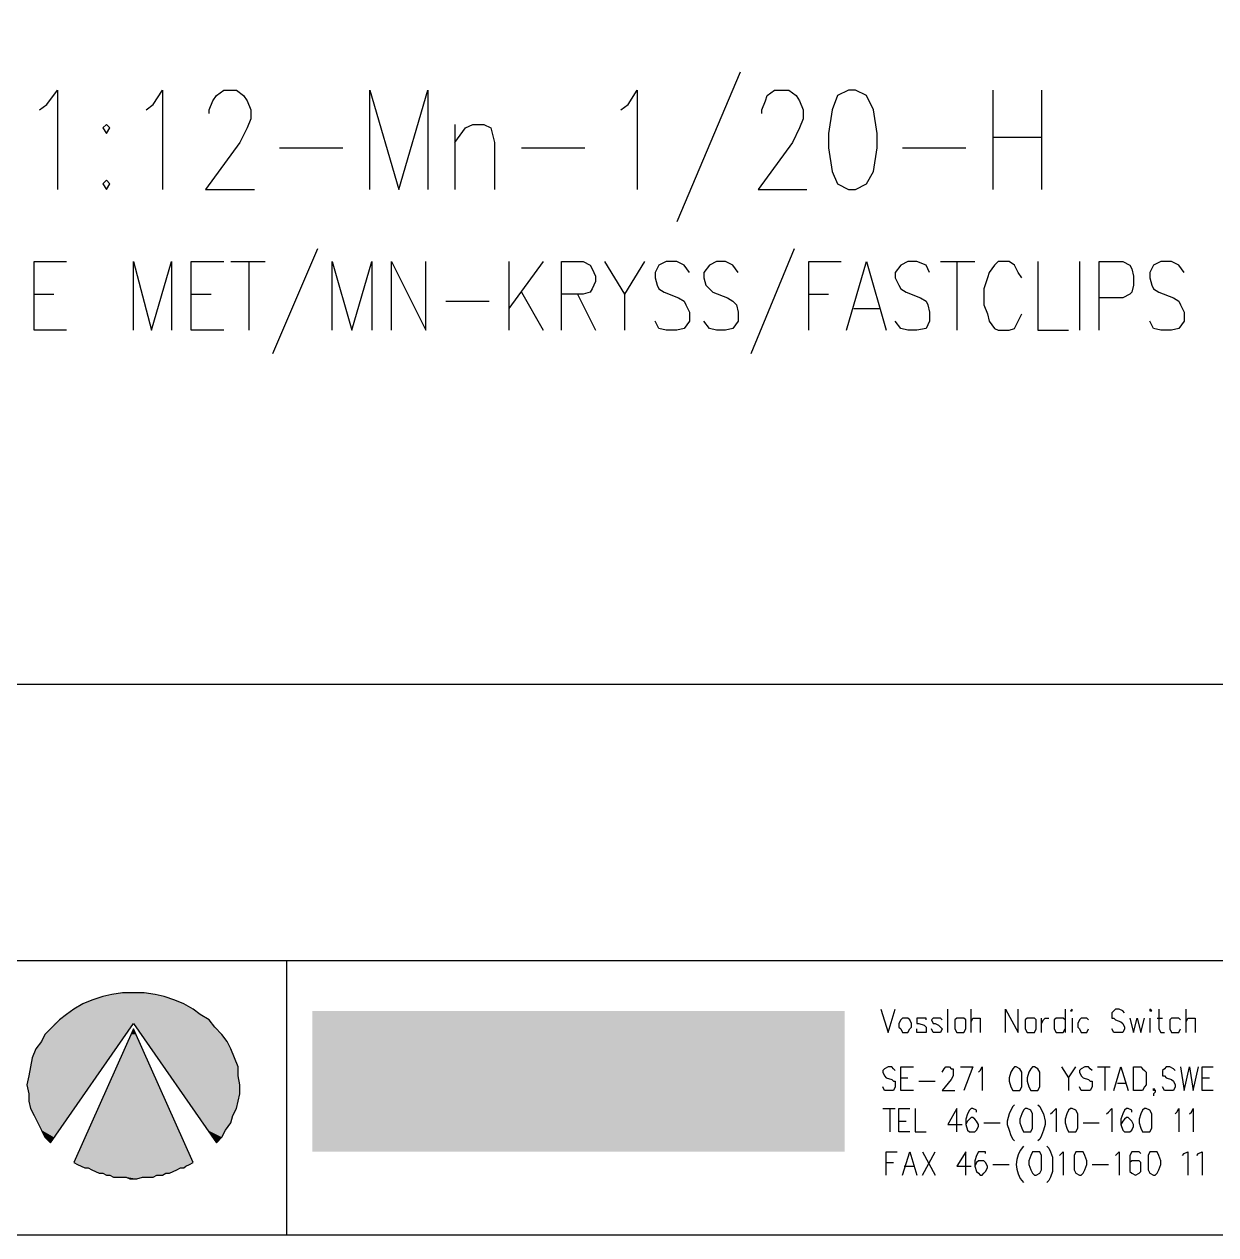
# Model space of a CAD drawing. Header units: millimetres. Extents: x -45 to 90, y -17 to 16.
# Drawn here: x 82.503 to 85.528, y -6.207 to -3.133 of the extents above; entities that cross this region are included whole.
import ezdxf

# ---------------------------------------------------------------- set-up
doc = ezdxf.new("R2010")
doc.units = ezdxf.units.MM
doc.layers.add('PDF_Geometry', color=7, linetype='Continuous')
doc.layers.add('PDF_Solid Fills', color=7, linetype='Continuous')

msp = doc.modelspace()

# ---------------------------------------------------------------- linework, layer by layer
at = {"layer": 'PDF_Geometry', "lineweight": 25}
for points in [[(-44.1267, 7.6371), (-44.1267, -6.2069), (89.3766, -6.2069), (89.3766, 7.6371)], [(84.5953, -3.3004), (84.5678, -3.3143), (84.5541, -3.351), (84.5449, -3.4106), (84.5449, -3.4473), (84.5541, -3.5069), (84.5678, -3.5389), (84.5953, -3.5527), (84.6137, -3.5527), (84.6412, -3.5389), (84.6595, -3.5069), (84.6687, -3.4473), (84.6687, -3.4106), (84.6595, -3.351), (84.6412, -3.3143), (84.6137, -3.3004)], [(82.7113, -3.3877), (82.7021, -3.3968), (82.7113, -3.4106), (82.7204, -3.3968)], [(82.7113, -3.5296), (82.7021, -3.5389), (82.7113, -3.5527), (82.7204, -3.5389)], [(83.0367, -5.7577), (83.0276, -5.7347), (83.0182, -5.7164), (83.0046, -5.6981), (82.9863, -5.6797), (82.9726, -5.6614), (82.9496, -5.6476), (82.9313, -5.6339), (82.9084, -5.6201), (82.8855, -5.611), (82.858, -5.6018), (82.835, -5.5972), (82.8075, -5.5924), (82.78, -5.5924), (82.7525, -5.5924), (82.725, -5.5972), (82.7021, -5.6018), (82.6744, -5.611), (82.6517, -5.6201), (82.6287, -5.6339), (82.6104, -5.6476), (82.5921, -5.6614), (82.5737, -5.6797), (82.5554, -5.6981), (82.5462, -5.7164), (82.5325, -5.7347), (82.5233, -5.7577), (82.5187, -5.7806), (82.5141, -5.8035), (82.5096, -5.8264), (82.5141, -5.8493), (82.5141, -5.8677), (82.5187, -5.886), (82.5279, -5.9043), (82.5371, -5.9227), (82.5462, -5.941), (82.5554, -5.9594), (82.5692, -5.9731), (82.78, -5.6706), (82.9909, -5.9731), (83.0046, -5.9594), (83.0138, -5.941), (83.0276, -5.9227), (83.0321, -5.9043), (83.0413, -5.886), (83.0459, -5.8677), (83.0505, -5.8493), (83.0505, -5.8264), (83.0459, -5.8035), (83.0459, -5.7806)], [(85.1592, -5.6385), (85.1638, -5.6385), (85.1638, -5.6339)], [(85.3609, -5.6385), (85.3655, -5.6385), (85.3609, -5.6339)], [(82.78, -5.6843), (82.6287, -6.0235), (82.6379, -6.0281), (82.6471, -6.0327), (82.6563, -6.0373), (82.6654, -6.0373), (82.6744, -6.0419), (82.6838, -6.0465), (82.6929, -6.0508), (82.7021, -6.0508), (82.7113, -6.0556), (82.7204, -6.0556), (82.7296, -6.0602), (82.7388, -6.0602), (82.7479, -6.0602), (82.7617, -6.0602), (82.7709, -6.0648), (82.78, -6.0648), (82.789, -6.0648), (82.8029, -6.0602), (82.8121, -6.0602), (82.8213, -6.0602), (82.8304, -6.0602), (82.8396, -6.0556), (82.8534, -6.0556), (82.8625, -6.0508), (82.8717, -6.0508), (82.8809, -6.0465), (82.89, -6.0419), (82.8992, -6.0373), (82.9084, -6.0373), (82.913, -6.0327), (82.9221, -6.0281), (82.9313, -6.0235)], [(84.7373, -5.6568), (84.7329, -5.6568), (84.7283, -5.6614), (84.7237, -5.6706), (84.7237, -5.6797), (84.7283, -5.6843), (84.7329, -5.6935), (84.7373, -5.6935), (84.742, -5.6935), (84.7466, -5.6935), (84.7512, -5.6843), (84.7558, -5.6797), (84.7558, -5.6706), (84.7512, -5.6614), (84.7466, -5.6568), (84.742, -5.6568)], [(84.875, -5.6568), (84.8704, -5.6568), (84.8658, -5.6614), (84.8658, -5.6706), (84.8658, -5.6797), (84.8658, -5.6843), (84.8704, -5.6935), (84.875, -5.6935), (84.8841, -5.6935), (84.8887, -5.6935), (84.8933, -5.6843), (84.8933, -5.6797), (84.8933, -5.6706), (84.8933, -5.6614), (84.8887, -5.6568), (84.8841, -5.6568)], [(85.0537, -5.6568), (85.0492, -5.6568), (85.0446, -5.6614), (85.0446, -5.6706), (85.0446, -5.6797), (85.0446, -5.6843), (85.0492, -5.6935), (85.0537, -5.6935), (85.0629, -5.6935), (85.0675, -5.6935), (85.0721, -5.6843), (85.0721, -5.6797), (85.0721, -5.6706), (85.0721, -5.6614), (85.0675, -5.6568), (85.0629, -5.6568)], [(85.0171, -5.7806), (85.0125, -5.7852), (85.0079, -5.7943), (85.0033, -5.8081), (85.0033, -5.8172), (85.0079, -5.831), (85.0125, -5.8402), (85.0171, -5.8402), (85.0217, -5.8402), (85.0308, -5.8402), (85.0354, -5.831), (85.0354, -5.8172), (85.0354, -5.8081), (85.0354, -5.7943), (85.0308, -5.7852), (85.0217, -5.7806)], [(85.0629, -5.7806), (85.0583, -5.7852), (85.0537, -5.7943), (85.0492, -5.8081), (85.0492, -5.8172), (85.0537, -5.831), (85.0583, -5.8402), (85.0629, -5.8402), (85.0675, -5.8402), (85.0767, -5.8402), (85.0811, -5.831), (85.0811, -5.8172), (85.0811, -5.8081), (85.0811, -5.7943), (85.0767, -5.7852), (85.0675, -5.7806)], [(85.3196, -5.8402), (85.3196, -5.7806), (85.338, -5.7806), (85.3425, -5.7852), (85.3471, -5.7897), (85.3517, -5.7943), (85.3517, -5.8035), (85.3517, -5.8172), (85.3517, -5.8264), (85.3471, -5.831), (85.3425, -5.8402), (85.338, -5.8402)], [(85.0446, -5.886), (85.04, -5.8906), (85.0354, -5.8998), (85.0308, -5.9135), (85.0308, -5.9227), (85.0354, -5.9362), (85.04, -5.9456), (85.0446, -5.9456), (85.0492, -5.9456), (85.0583, -5.9456), (85.0629, -5.9362), (85.0629, -5.9227), (85.0629, -5.9135), (85.0629, -5.8998), (85.0583, -5.8906), (85.0492, -5.886)], [(85.1592, -5.886), (85.1546, -5.8906), (85.15, -5.8998), (85.1454, -5.9135), (85.1454, -5.9227), (85.15, -5.9362), (85.1546, -5.9456), (85.1592, -5.9456), (85.1638, -5.9456), (85.1729, -5.9456), (85.1775, -5.9362), (85.1775, -5.9227), (85.1775, -5.9135), (85.1775, -5.8998), (85.1729, -5.8906), (85.1638, -5.886)], [(85.3471, -5.886), (85.3425, -5.8906), (85.338, -5.8998), (85.3334, -5.9135), (85.3334, -5.9227), (85.338, -5.9362), (85.3425, -5.9456), (85.3471, -5.9456), (85.3517, -5.9456), (85.3609, -5.9456), (85.3655, -5.9362), (85.3655, -5.9227), (85.3655, -5.9135), (85.3655, -5.8998), (85.3609, -5.8906), (85.3517, -5.886)], [(85.0675, -5.996), (85.0629, -5.996), (85.0583, -6.0052), (85.0537, -6.0189), (85.0537, -6.0281), (85.0583, -6.0419), (85.0629, -6.0508), (85.0675, -6.0556), (85.0721, -6.0556), (85.0811, -6.0508), (85.0858, -6.0419), (85.0858, -6.0281), (85.0858, -6.0189), (85.0858, -6.0052), (85.0811, -5.996), (85.0721, -5.996)], [(85.1821, -5.996), (85.1729, -5.996), (85.1683, -6.0052), (85.1683, -6.0189), (85.1683, -6.0281), (85.1683, -6.0419), (85.1729, -6.0508), (85.1821, -6.0556), (85.1867, -6.0556), (85.1913, -6.0508), (85.1957, -6.0419), (85.2004, -6.0281), (85.2004, -6.0189), (85.1957, -6.0052), (85.1913, -5.996), (85.1867, -5.996)], [(85.3701, -5.996), (85.3609, -5.996), (85.3563, -6.0052), (85.3563, -6.0189), (85.3563, -6.0281), (85.3563, -6.0419), (85.3609, -6.0508), (85.3701, -6.0556), (85.3746, -6.0556), (85.3792, -6.0508), (85.3838, -6.0419), (85.3884, -6.0281), (85.3884, -6.0189), (85.3838, -6.0052), (85.3792, -5.996), (85.3746, -5.996)]]:
    msp.add_lwpolyline(points, close=True, dxfattribs=at)
for points in [[(89.3766, -1.2836), (80.0662, -1.2836), (80.0662, -6.2069), (89.3766, -6.2069), (89.3766, -3.0576)], [(84.3203, -3.2547), (84.1598, -3.6352)], [(82.5416, -3.351), (82.5598, -3.3372), (82.5875, -3.3004), (82.5875, -3.5527)], [(82.8121, -3.351), (82.8304, -3.3372), (82.8534, -3.3004), (82.8534, -3.5527)], [(82.9726, -3.3602), (82.9726, -3.351), (82.9817, -3.3281), (82.9909, -3.3143), (83.0092, -3.3004), (83.0413, -3.3004), (83.0597, -3.3143), (83.0688, -3.3281), (83.078, -3.351), (83.078, -3.3739), (83.0688, -3.3968), (83.0505, -3.4335), (82.9634, -3.5527), (83.0872, -3.5527)], [(83.3805, -3.5527), (83.3805, -3.3004), (83.4539, -3.5527), (83.5272, -3.3004), (83.5272, -3.5527)], [(84.0177, -3.351), (84.0361, -3.3372), (84.059, -3.3004), (84.059, -3.5527)], [(84.3753, -3.3602), (84.3753, -3.351), (84.3845, -3.3281), (84.389, -3.3143), (84.4074, -3.3004), (84.4441, -3.3004), (84.4624, -3.3143), (84.4716, -3.3281), (84.4807, -3.351), (84.4807, -3.3739), (84.4716, -3.3968), (84.4532, -3.4335), (84.3661, -3.5527), (84.4899, -3.5527)], [(84.9621, -3.3004), (84.9621, -3.5527)], [(85.0858, -3.3004), (85.0858, -3.5527)], [(83.596, -3.3877), (83.596, -3.5527)], [(83.596, -3.4335), (83.6235, -3.3968), (83.6418, -3.3877), (83.6693, -3.3877), (83.6877, -3.3968), (83.6968, -3.4335), (83.6968, -3.5527)], [(84.9621, -3.4198), (85.0858, -3.4198)], [(83.1513, -3.4473), (83.3118, -3.4473)], [(83.7656, -3.4473), (83.9261, -3.4473)], [(84.7329, -3.4473), (84.8933, -3.4473)], [(83.2474, -3.704), (83.1328, -3.9698)], [(84.4578, -3.704), (84.3478, -3.9698)], [(82.6104, -3.9103), (82.5279, -3.9103), (82.5279, -3.7361), (82.6104, -3.7361)], [(82.78, -3.9103), (82.78, -3.7361), (82.8259, -3.9103), (82.8763, -3.7361), (82.8763, -3.9103)], [(83.0092, -3.9103), (82.9267, -3.9103), (82.9267, -3.7361), (83.0092, -3.7361)], [(83.0276, -3.7361), (83.1147, -3.7361)], [(83.0734, -3.7361), (83.0734, -3.9103)], [(83.2843, -3.9103), (83.2843, -3.7361), (83.3347, -3.9103), (83.3851, -3.7361), (83.3851, -3.9103)], [(83.4356, -3.9103), (83.4356, -3.7361), (83.5227, -3.9103), (83.5227, -3.7361)], [(83.7335, -3.7361), (83.7335, -3.9103)], [(83.8204, -3.7361), (83.7335, -3.8552)], [(83.8665, -3.9103), (83.8665, -3.7361), (83.9215, -3.7361), (83.9398, -3.7452), (83.9444, -3.7544), (83.9536, -3.7727), (83.9536, -3.7865), (83.9444, -3.8048), (83.9398, -3.814), (83.9215, -3.8186), (83.8665, -3.8186)], [(83.9765, -3.7361), (84.0269, -3.8186), (84.0269, -3.9103)], [(84.0773, -3.7361), (84.0269, -3.8186)], [(84.1919, -3.7636), (84.1782, -3.7452), (84.1598, -3.7361), (84.1323, -3.7361), (84.114, -3.7452), (84.1048, -3.7636), (84.1048, -3.7773), (84.1094, -3.7957), (84.114, -3.8048), (84.1278, -3.814), (84.1642, -3.8277), (84.1782, -3.8369), (84.1828, -3.8461), (84.1919, -3.8644), (84.1919, -3.8873), (84.1782, -3.9057), (84.1598, -3.9103), (84.1323, -3.9103), (84.114, -3.9057), (84.1048, -3.8873)], [(84.3157, -3.7636), (84.302, -3.7452), (84.2836, -3.7361), (84.2607, -3.7361), (84.2424, -3.7452), (84.2286, -3.7636), (84.2286, -3.7773), (84.2332, -3.7957), (84.2424, -3.8048), (84.2515, -3.814), (84.2882, -3.8277), (84.302, -3.8369), (84.3111, -3.8461), (84.3157, -3.8644), (84.3157, -3.8873), (84.302, -3.9057), (84.2836, -3.9103), (84.2607, -3.9103), (84.2424, -3.9057), (84.2286, -3.8873)], [(84.4945, -3.9103), (84.4945, -3.7361), (84.577, -3.7361)], [(84.5908, -3.9103), (84.6412, -3.7361), (84.6916, -3.9103)], [(84.8016, -3.7636), (84.7925, -3.7452), (84.7695, -3.7361), (84.7466, -3.7361), (84.7283, -3.7452), (84.7145, -3.7636), (84.7145, -3.7773), (84.7237, -3.7957), (84.7283, -3.8048), (84.742, -3.814), (84.7787, -3.8277), (84.7925, -3.8369), (84.797, -3.8461), (84.8016, -3.8644), (84.8016, -3.8873), (84.7925, -3.9057), (84.7695, -3.9103), (84.7466, -3.9103), (84.7283, -3.9057), (84.7145, -3.8873)], [(84.8291, -3.7361), (84.9162, -3.7361)], [(84.8704, -3.7361), (84.8704, -3.9103)], [(85.0354, -3.7773), (85.0262, -3.7636), (85.0171, -3.7452), (85.0033, -3.7361), (84.9758, -3.7361), (84.9665, -3.7452), (84.9529, -3.7636), (84.9483, -3.7773), (84.9391, -3.8048), (84.9391, -3.8461), (84.9483, -3.869), (84.9529, -3.8873), (84.9665, -3.9057), (84.9758, -3.9103), (85.0033, -3.9103), (85.0171, -3.9057), (85.0262, -3.8873), (85.0354, -3.869)], [(85.0767, -3.7361), (85.0767, -3.9103), (85.1546, -3.9103)], [(85.1821, -3.7361), (85.1821, -3.9103)], [(85.2325, -3.9103), (85.2325, -3.7361), (85.2921, -3.7361), (85.3103, -3.7452), (85.315, -3.7544), (85.3196, -3.7727), (85.3196, -3.7957), (85.315, -3.814), (85.3103, -3.8186), (85.2921, -3.8277), (85.2325, -3.8277)], [(85.448, -3.7636), (85.4342, -3.7452), (85.4159, -3.7361), (85.3884, -3.7361), (85.3701, -3.7452), (85.3609, -3.7636), (85.3609, -3.7773), (85.3655, -3.7957), (85.3701, -3.8048), (85.3838, -3.814), (85.4205, -3.8277), (85.4342, -3.8369), (85.4388, -3.8461), (85.448, -3.8644), (85.448, -3.8873), (85.4342, -3.9057), (85.4159, -3.9103), (85.3884, -3.9103), (85.3701, -3.9057), (85.3609, -3.8873)], [(82.5279, -3.8186), (82.5783, -3.8186)], [(82.9267, -3.8186), (82.9771, -3.8186)], [(83.5731, -3.8369), (83.6831, -3.8369)], [(83.7656, -3.814), (83.8204, -3.9103)], [(83.9077, -3.8186), (83.9536, -3.9103)], [(84.4945, -3.8186), (84.5449, -3.8186)], [(84.6091, -3.8552), (84.6733, -3.8552)], [(80.0662, -4.8087), (89.3766, -4.8087)], [(80.0662, -5.5101), (89.3766, -5.5101)], [(83.1697, -6.2069), (83.1697, -5.5101)], [(84.6778, -5.6339), (84.6962, -5.6935), (84.7145, -5.6339)], [(84.8475, -5.6935), (84.8475, -5.6339)], [(84.9071, -5.6935), (84.9071, -5.6339)], [(84.9942, -5.6935), (84.9942, -5.6339), (85.0262, -5.6935), (85.0262, -5.6339)], [(85.1454, -5.6339), (85.1454, -5.6935)], [(85.2967, -5.6431), (85.2921, -5.6385), (85.283, -5.6339), (85.2738, -5.6339), (85.2692, -5.6385), (85.2646, -5.6431), (85.2646, -5.6476), (85.2646, -5.6568), (85.2692, -5.6568), (85.2738, -5.6614), (85.2875, -5.666), (85.2921, -5.6706), (85.2967, -5.6797), (85.2967, -5.6843), (85.2921, -5.6935), (85.283, -5.6935), (85.2738, -5.6935), (85.2692, -5.6935), (85.2646, -5.6843)], [(85.3838, -5.6339), (85.3838, -5.6843), (85.3884, -5.6935), (85.393, -5.6935), (85.3976, -5.6935)], [(85.4526, -5.6935), (85.4526, -5.6339)], [(84.7925, -5.6614), (84.7925, -5.6568), (84.7833, -5.6568), (84.7787, -5.6568), (84.7695, -5.6568), (84.7695, -5.6614), (84.7695, -5.6706), (84.7741, -5.6706), (84.7879, -5.6751), (84.7925, -5.6797), (84.7925, -5.6843), (84.7925, -5.6935), (84.7833, -5.6935), (84.7787, -5.6935), (84.7695, -5.6935), (84.7695, -5.6843)], [(84.8337, -5.6614), (84.8291, -5.6568), (84.8245, -5.6568), (84.8154, -5.6568), (84.8108, -5.6568), (84.8062, -5.6614), (84.8108, -5.6706), (84.8154, -5.6706), (84.8245, -5.6751), (84.8291, -5.6797), (84.8337, -5.6843), (84.8291, -5.6935), (84.8245, -5.6935), (84.8154, -5.6935), (84.8108, -5.6935), (84.8062, -5.6843)], [(84.9071, -5.666), (84.9116, -5.6568), (84.9162, -5.6568), (84.9254, -5.6568), (84.93, -5.6568), (84.93, -5.666), (84.93, -5.6935)], [(85.0858, -5.6935), (85.0858, -5.6568)], [(85.0858, -5.6706), (85.0904, -5.6614), (85.095, -5.6568), (85.0996, -5.6568), (85.1042, -5.6568)], [(85.1454, -5.6614), (85.1408, -5.6568), (85.1363, -5.6568), (85.1271, -5.6568), (85.1225, -5.6568), (85.1179, -5.6614), (85.1179, -5.6706), (85.1179, -5.6797), (85.1179, -5.6843), (85.1225, -5.6935), (85.1271, -5.6935), (85.1363, -5.6935), (85.1408, -5.6935), (85.1454, -5.6843)], [(85.1638, -5.6568), (85.1638, -5.6935)], [(85.205, -5.6614), (85.2004, -5.6568), (85.1957, -5.6568), (85.1913, -5.6568), (85.1867, -5.6568), (85.1821, -5.6614), (85.1775, -5.6706), (85.1775, -5.6797), (85.1821, -5.6843), (85.1867, -5.6935), (85.1913, -5.6935), (85.1957, -5.6935), (85.2004, -5.6935), (85.205, -5.6843)], [(85.3103, -5.6568), (85.3196, -5.6935), (85.3288, -5.6568), (85.338, -5.6935), (85.3471, -5.6568)], [(85.3609, -5.6568), (85.3609, -5.6935)], [(85.3792, -5.6568), (85.393, -5.6568)], [(85.4388, -5.6614), (85.4342, -5.6568), (85.4296, -5.6568), (85.4205, -5.6568), (85.4159, -5.6568), (85.4113, -5.6614), (85.4113, -5.6706), (85.4113, -5.6797), (85.4113, -5.6843), (85.4159, -5.6935), (85.4205, -5.6935), (85.4296, -5.6935), (85.4342, -5.6935), (85.4388, -5.6843)], [(85.4526, -5.666), (85.4571, -5.6568), (85.4617, -5.6568), (85.4709, -5.6568), (85.4755, -5.6568), (85.4755, -5.666), (85.4755, -5.6935)], [(84.7145, -5.7897), (84.7099, -5.7852), (84.7054, -5.7806), (84.6962, -5.7806), (84.687, -5.7852), (84.6824, -5.7897), (84.6824, -5.7943), (84.687, -5.8035), (84.6916, -5.8081), (84.7054, -5.8127), (84.7099, -5.8172), (84.7145, -5.8172), (84.7145, -5.8264), (84.7145, -5.831), (84.7099, -5.8402), (84.7054, -5.8402), (84.6962, -5.8402), (84.687, -5.8402), (84.6824, -5.831)], [(84.7604, -5.8402), (84.7283, -5.8402), (84.7283, -5.7806), (84.7604, -5.7806)], [(84.7283, -5.8081), (84.7466, -5.8081)], [(84.8337, -5.7943), (84.8383, -5.7852), (84.8429, -5.7806), (84.8519, -5.7806), (84.8566, -5.7852), (84.8612, -5.7852), (84.8612, -5.7943), (84.8612, -5.7989), (84.8612, -5.8035), (84.8566, -5.8127), (84.8337, -5.8402), (84.8658, -5.8402)], [(84.8796, -5.7806), (84.9116, -5.7806), (84.8887, -5.8402)], [(84.9254, -5.7943), (84.93, -5.7897), (84.9346, -5.7806), (84.9346, -5.8402)], [(85.1363, -5.7806), (85.1546, -5.8081), (85.1729, -5.7806)], [(85.1546, -5.8081), (85.1546, -5.8402)], [(85.2142, -5.7897), (85.2096, -5.7852), (85.205, -5.7806), (85.1957, -5.7806), (85.1867, -5.7852), (85.1821, -5.7897), (85.1821, -5.7943), (85.1867, -5.8035), (85.1913, -5.8081), (85.205, -5.8127), (85.2096, -5.8172), (85.2142, -5.8172), (85.2142, -5.8264), (85.2142, -5.831), (85.2096, -5.8402), (85.205, -5.8402), (85.1957, -5.8402), (85.1867, -5.8402), (85.1821, -5.831)], [(85.2279, -5.7806), (85.26, -5.7806)], [(85.2463, -5.7806), (85.2463, -5.8402)], [(85.2692, -5.8402), (85.2875, -5.7806), (85.3059, -5.8402)], [(85.4249, -5.7897), (85.4205, -5.7852), (85.4113, -5.7806), (85.4021, -5.7806), (85.3976, -5.7852), (85.393, -5.7897), (85.393, -5.7943), (85.393, -5.8035), (85.3976, -5.8035), (85.4021, -5.8081), (85.4159, -5.8127), (85.4205, -5.8172), (85.4249, -5.8264), (85.4249, -5.831), (85.4205, -5.8402), (85.4113, -5.8402), (85.4021, -5.8402), (85.3976, -5.8402), (85.393, -5.831)], [(85.4388, -5.7806), (85.448, -5.8402), (85.4617, -5.7806), (85.4709, -5.8402), (85.4847, -5.7806)], [(85.5213, -5.8402), (85.4938, -5.8402), (85.4938, -5.7806), (85.5213, -5.7806)], [(85.4938, -5.8081), (85.5122, -5.8081)], [(84.7741, -5.8172), (84.8154, -5.8172)], [(85.2784, -5.8216), (85.3013, -5.8216)], [(85.3746, -5.8402), (85.3701, -5.8402), (85.3701, -5.8356), (85.3746, -5.8402), (85.3746, -5.8448), (85.3701, -5.8493), (85.3701, -5.8539)], [(84.6824, -5.886), (84.7145, -5.886)], [(84.7008, -5.886), (84.7008, -5.9456)], [(84.7512, -5.9456), (84.7237, -5.9456), (84.7237, -5.886), (84.7512, -5.886)], [(84.7649, -5.886), (84.7649, -5.9456), (84.7925, -5.9456)], [(84.8704, -5.9456), (84.8704, -5.886), (84.8475, -5.9273), (84.8841, -5.9273)], [(84.9208, -5.8952), (84.9208, -5.8906), (84.9116, -5.886), (84.9071, -5.886), (84.9025, -5.8906), (84.8979, -5.8998), (84.8933, -5.9135), (84.8933, -5.9273), (84.8979, -5.941), (84.9025, -5.9456), (84.9071, -5.9456), (84.9116, -5.9456), (84.9162, -5.9456), (84.9208, -5.941), (84.9254, -5.9319), (84.9254, -5.9273), (84.9208, -5.9181), (84.9162, -5.9135), (84.9116, -5.9089), (84.9071, -5.9089), (84.9025, -5.9135), (84.8979, -5.9181), (84.8933, -5.9273)], [(85.0171, -5.8768), (85.0125, -5.8814), (85.0079, -5.8906), (85.0033, -5.8998), (84.9987, -5.9181), (84.9987, -5.9273), (85.0033, -5.941), (85.0079, -5.9548), (85.0125, -5.9639), (85.0171, -5.9685)], [(85.0767, -5.8768), (85.0811, -5.8814), (85.0858, -5.8906), (85.0904, -5.8998), (85.095, -5.9181), (85.095, -5.9273), (85.0904, -5.941), (85.0858, -5.9548), (85.0811, -5.9639), (85.0767, -5.9685)], [(85.1088, -5.8998), (85.1133, -5.8952), (85.1225, -5.886), (85.1225, -5.9456)], [(85.2509, -5.8998), (85.2554, -5.8952), (85.2646, -5.886), (85.2646, -5.9456)], [(85.315, -5.8952), (85.315, -5.8906), (85.3059, -5.886), (85.3013, -5.886), (85.2967, -5.8906), (85.2921, -5.8998), (85.2875, -5.9135), (85.2875, -5.9273), (85.2921, -5.941), (85.2967, -5.9456), (85.3013, -5.9456), (85.3059, -5.9456), (85.3103, -5.9456), (85.315, -5.941), (85.3196, -5.9319), (85.3196, -5.9273), (85.315, -5.9181), (85.3103, -5.9135), (85.3059, -5.9089), (85.3013, -5.9089), (85.2967, -5.9135), (85.2921, -5.9181), (85.2875, -5.9273)], [(85.4249, -5.8998), (85.4296, -5.8952), (85.4342, -5.886), (85.4342, -5.9456)], [(85.4617, -5.8998), (85.4663, -5.8952), (85.4709, -5.886), (85.4709, -5.9456)], [(84.7237, -5.9181), (84.742, -5.9181)], [(84.9391, -5.9227), (84.9804, -5.9227)], [(85.1913, -5.9227), (85.2325, -5.9227)], [(85.0996, -5.9823), (85.1042, -5.9869), (85.1088, -5.996), (85.1133, -6.0098), (85.1133, -6.0235), (85.1133, -6.0327), (85.1133, -6.0465), (85.1088, -6.0602), (85.1042, -6.0694), (85.0996, -6.074)], [(84.6916, -6.0556), (84.6916, -5.996), (84.7191, -5.996)], [(84.6916, -6.0235), (84.7099, -6.0235)], [(84.7329, -6.0556), (84.7512, -5.996), (84.7695, -6.0556)], [(84.7833, -6.0556), (84.8154, -5.996)], [(84.7833, -5.996), (84.8154, -6.0556)], [(84.8933, -6.0556), (84.8933, -5.996), (84.8704, -6.0327), (84.9071, -6.0327)], [(84.9437, -6.0006), (84.9437, -5.996), (84.9346, -5.996), (84.93, -5.996), (84.9254, -5.996), (84.9208, -6.0052), (84.9162, -6.0189), (84.9162, -6.0327), (84.9208, -6.0465), (84.9254, -6.0508), (84.93, -6.0556), (84.9346, -6.0556), (84.9391, -6.0508), (84.9437, -6.0465), (84.9483, -6.0373), (84.9483, -6.0327), (84.9437, -6.0235), (84.9391, -6.0189), (84.9346, -6.0189), (84.93, -6.0189), (84.9254, -6.0189), (84.9208, -6.0235), (84.9162, -6.0327)], [(85.1317, -6.0052), (85.1363, -6.0006), (85.1408, -5.996), (85.1408, -6.0556)], [(85.2738, -6.0052), (85.2784, -6.0006), (85.283, -5.996), (85.283, -6.0556)], [(85.338, -6.0006), (85.3334, -5.996), (85.3288, -5.996), (85.3242, -5.996), (85.315, -5.996), (85.3103, -6.0052), (85.3103, -6.0189), (85.3103, -6.0327), (85.3103, -6.0465), (85.315, -6.0508), (85.3242, -6.0556), (85.3334, -6.0508), (85.338, -6.0465), (85.338, -6.0373), (85.338, -6.0327), (85.338, -6.0235), (85.3334, -6.0189), (85.3242, -6.0189), (85.315, -6.0189), (85.3103, -6.0235), (85.3103, -6.0327)], [(85.4434, -6.0052), (85.448, -6.0006), (85.4571, -5.996), (85.4571, -6.0556)], [(85.4801, -6.0052), (85.4847, -6.0006), (85.4938, -5.996), (85.4938, -6.0556)], [(84.7373, -6.0327), (84.7604, -6.0327)], [(84.9621, -6.0281), (85.0033, -6.0281)], [(85.2142, -6.0281), (85.2554, -6.0281)]]:
    msp.add_lwpolyline(points, dxfattribs=at)
msp.add_arc((85.0876, -6.0281), 0.0661, 136.0544, 223.9456, dxfattribs=at)
at = {"layer": 'PDF_Solid Fills', "transparency": 33554559}
for points in [[(82.7525, -5.5924), (82.725, -5.5972), (82.835, -5.5972)], [(82.7525, -5.5924), (82.8075, -5.5924), (82.835, -5.5972)], [(82.6517, -5.6201), (82.6287, -5.6339), (82.9313, -5.6339)], [(82.6744, -5.611), (82.6517, -5.6201), (82.9084, -5.6201)], [(82.6517, -5.6201), (82.9084, -5.6201), (82.9313, -5.6339)], [(82.7021, -5.6018), (82.6744, -5.611), (82.8855, -5.611)], [(82.6744, -5.611), (82.8855, -5.611), (82.9084, -5.6201)], [(82.725, -5.5972), (82.7021, -5.6018), (82.858, -5.6018)], [(82.7021, -5.6018), (82.858, -5.6018), (82.8855, -5.611)], [(82.725, -5.5972), (82.835, -5.5972), (82.858, -5.6018)], [(82.6104, -5.6476), (82.5921, -5.6614), (82.9726, -5.6614)], [(82.6287, -5.6339), (82.6104, -5.6476), (82.9496, -5.6476)], [(82.6104, -5.6476), (82.9496, -5.6476), (82.9726, -5.6614)], [(82.6287, -5.6339), (82.9313, -5.6339), (82.9496, -5.6476)], [(82.5737, -5.6797), (82.5554, -5.6981), (82.7617, -5.6981)], [(82.5783, -5.6706), (82.5737, -5.6797), (82.7754, -5.6797)], [(82.5737, -5.6797), (82.7754, -5.6797), (82.7617, -5.6981)], [(82.5921, -5.6614), (82.5783, -5.6706), (82.9817, -5.6706)], [(82.5783, -5.6706), (82.78, -5.6706), (82.7754, -5.6797)], [(82.5921, -5.6614), (82.9726, -5.6614), (82.9817, -5.6706)], [(82.78, -5.6843), (82.7754, -5.6981), (82.7846, -5.6981)], [(82.78, -5.6706), (82.7846, -5.6797), (82.9863, -5.6797)], [(82.78, -5.6706), (82.9817, -5.6706), (82.9863, -5.6797)], [(82.7846, -5.6797), (82.7984, -5.6981), (83.0046, -5.6981)], [(82.7846, -5.6797), (82.9863, -5.6797), (83.0046, -5.6981)], [(82.5462, -5.7164), (82.5325, -5.7347), (82.7342, -5.7347)], [(82.5554, -5.6981), (82.5462, -5.7164), (82.7479, -5.7164)], [(82.5462, -5.7164), (82.7479, -5.7164), (82.7342, -5.7347)], [(82.5554, -5.6981), (82.7617, -5.6981), (82.7479, -5.7164)], [(82.7754, -5.6981), (82.6287, -6.0235), (82.9313, -6.0235)], [(82.7754, -5.6981), (82.7846, -5.6981), (82.9313, -6.0235)], [(82.7984, -5.6981), (82.8121, -5.7164), (83.0182, -5.7164)], [(82.7984, -5.6981), (83.0046, -5.6981), (83.0182, -5.7164)], [(82.8121, -5.7164), (82.8259, -5.7347), (83.0276, -5.7347)], [(82.8121, -5.7164), (83.0182, -5.7164), (83.0276, -5.7347)], [(82.5325, -5.7347), (82.5233, -5.7577), (82.7204, -5.7577)], [(82.5325, -5.7347), (82.7342, -5.7347), (82.7204, -5.7577)], [(82.8259, -5.7347), (82.8396, -5.7577), (83.0367, -5.7577)], [(82.8259, -5.7347), (83.0276, -5.7347), (83.0367, -5.7577)], [(82.5233, -5.7577), (82.5187, -5.7806), (82.7021, -5.7806)], [(82.5233, -5.7577), (82.7204, -5.7577), (82.7021, -5.7806)], [(82.8396, -5.7577), (82.858, -5.7806), (83.0459, -5.7806)], [(82.8396, -5.7577), (83.0367, -5.7577), (83.0459, -5.7806)], [(82.5141, -5.8035), (82.5096, -5.8264), (82.67, -5.8264)], [(82.5187, -5.7806), (82.5141, -5.8035), (82.6883, -5.8035)], [(82.5141, -5.8035), (82.6883, -5.8035), (82.67, -5.8264)], [(82.5187, -5.7806), (82.7021, -5.7806), (82.6883, -5.8035)], [(82.858, -5.7806), (82.8717, -5.8035), (83.0459, -5.8035)], [(82.858, -5.7806), (83.0459, -5.7806), (83.0459, -5.8035)], [(82.8717, -5.8035), (82.89, -5.8264), (83.0505, -5.8264)], [(82.8717, -5.8035), (83.0459, -5.8035), (83.0505, -5.8264)], [(82.5096, -5.8264), (82.5141, -5.8493), (82.6563, -5.8493)], [(82.5096, -5.8264), (82.67, -5.8264), (82.6563, -5.8493)], [(82.89, -5.8264), (82.9036, -5.8493), (83.0505, -5.8493)], [(82.89, -5.8264), (83.0505, -5.8264), (83.0505, -5.8493)], [(82.5141, -5.8493), (82.5141, -5.8677), (82.6425, -5.8677)], [(82.5141, -5.8493), (82.6563, -5.8493), (82.6425, -5.8677)], [(82.5141, -5.8677), (82.5187, -5.886), (82.6287, -5.886)], [(82.5141, -5.8677), (82.6425, -5.8677), (82.6287, -5.886)], [(82.9036, -5.8493), (82.9175, -5.8677), (83.0459, -5.8677)], [(82.9036, -5.8493), (83.0505, -5.8493), (83.0459, -5.8677)], [(82.9175, -5.8677), (82.9313, -5.886), (83.0413, -5.886)], [(82.9175, -5.8677), (83.0459, -5.8677), (83.0413, -5.886)], [(82.5187, -5.886), (82.5279, -5.9043), (82.615, -5.9043)], [(82.5187, -5.886), (82.6287, -5.886), (82.615, -5.9043)], [(82.9313, -5.886), (82.9451, -5.9043), (83.0321, -5.9043)], [(82.9313, -5.886), (83.0413, -5.886), (83.0321, -5.9043)], [(82.5279, -5.9043), (82.5371, -5.9227), (82.6058, -5.9227)], [(82.5279, -5.9043), (82.615, -5.9043), (82.6058, -5.9227)], [(82.5371, -5.9227), (82.5462, -5.941), (82.5921, -5.941)], [(82.5371, -5.9227), (82.6058, -5.9227), (82.5921, -5.941)], [(82.9451, -5.9043), (82.9588, -5.9227), (83.0276, -5.9227)], [(82.9451, -5.9043), (83.0321, -5.9043), (83.0276, -5.9227)], [(82.9588, -5.9227), (82.968, -5.941), (83.0138, -5.941)], [(82.9588, -5.9227), (83.0276, -5.9227), (83.0138, -5.941)], [(82.5462, -5.941), (82.5554, -5.9594), (82.5783, -5.9594)], [(82.5462, -5.941), (82.5921, -5.941), (82.5783, -5.9594)], [(82.5554, -5.9594), (82.5783, -5.9594), (82.5692, -5.9731)], [(82.968, -5.941), (82.9817, -5.9594), (83.0046, -5.9594)], [(82.968, -5.941), (83.0138, -5.941), (83.0046, -5.9594)], [(82.9817, -5.9594), (83.0046, -5.9594), (82.9909, -5.9731)], [(82.6287, -6.0235), (82.6379, -6.0281), (82.9221, -6.0281)], [(82.6287, -6.0235), (82.9313, -6.0235), (82.9221, -6.0281)], [(82.6379, -6.0281), (82.6471, -6.0327), (82.913, -6.0327)], [(82.6379, -6.0281), (82.9221, -6.0281), (82.913, -6.0327)], [(82.6471, -6.0327), (82.6563, -6.0373), (82.9084, -6.0373)], [(82.6471, -6.0327), (82.913, -6.0327), (82.9084, -6.0373)], [(82.6654, -6.0373), (82.6744, -6.0419), (82.89, -6.0419)], [(82.6654, -6.0373), (82.8992, -6.0373), (82.89, -6.0419)], [(82.6744, -6.0419), (82.6838, -6.0465), (82.8809, -6.0465)], [(82.6744, -6.0419), (82.89, -6.0419), (82.8809, -6.0465)], [(82.6838, -6.0465), (82.6929, -6.0508), (82.8717, -6.0508)], [(82.6838, -6.0465), (82.8809, -6.0465), (82.8717, -6.0508)], [(82.7021, -6.0508), (82.7113, -6.0556), (82.8534, -6.0556)], [(82.7021, -6.0508), (82.8625, -6.0508), (82.8534, -6.0556)], [(82.7204, -6.0556), (82.7296, -6.0602), (82.8304, -6.0602)], [(82.7204, -6.0556), (82.8396, -6.0556), (82.8304, -6.0602)], [(82.7617, -6.0602), (82.7709, -6.0648), (82.789, -6.0648)], [(82.7617, -6.0602), (82.8029, -6.0602), (82.789, -6.0648)]]:
    msp.add_solid(points, dxfattribs=at)
at = {"layer": 'PDF_Solid Fills', "color": 7, "lineweight": 35, "true_color": 0xffffff, "transparency": 33554559}
msp.add_solid([(83.2339, -5.6385), (84.5862, -5.6385), (83.2339, -5.9958), (84.5862, -5.9958)], dxfattribs=at)

doc.saveas('drawing.dxf')
